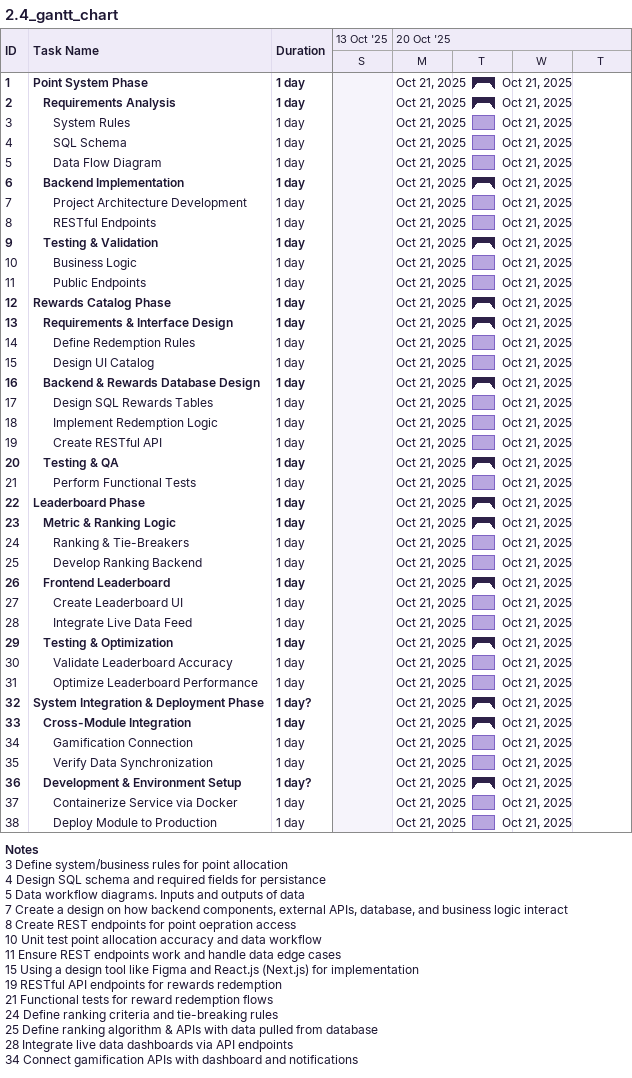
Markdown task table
2.4_gantt_chart

| ID | Level | Task | Duration | Start | Finish |
|---|---|---|---|---|---|
| 1 | 1 | **Point System Phase** | 1d | 2025-10-21 | 2025-10-21 |
| 2 | 2 | **Requirements Analysis** | 1d | 2025-10-21 | 2025-10-21 |
| 3 | 3 | System Rules | 1d | 2025-10-21 | 2025-10-21 |
| 4 | 3 | SQL Schema | 1d | 2025-10-21 | 2025-10-21 |
| 5 | 3 | Data Flow Diagram | 1d | 2025-10-21 | 2025-10-21 |
| 6 | 2 | **Backend Implementation** | 1d | 2025-10-21 | 2025-10-21 |
| 7 | 3 | Project Architecture Development | 1d | 2025-10-21 | 2025-10-21 |
| 8 | 3 | RESTful Endpoints | 1d | 2025-10-21 | 2025-10-21 |
| 9 | 2 | **Testing & Validation** | 1d | 2025-10-21 | 2025-10-21 |
| 10 | 3 | Business Logic | 1d | 2025-10-21 | 2025-10-21 |
| 11 | 3 | Public Endpoints | 1d | 2025-10-21 | 2025-10-21 |
| 12 | 1 | **Rewards Catalog Phase** | 1d | 2025-10-21 | 2025-10-21 |
| 13 | 2 | **Requirements & Interface Design** | 1d | 2025-10-21 | 2025-10-21 |
| 14 | 3 | Define Redemption Rules | 1d | 2025-10-21 | 2025-10-21 |
| 15 | 3 | Design UI Catalog | 1d | 2025-10-21 | 2025-10-21 |
| 16 | 2 | **Backend & Rewards Database Design** | 1d | 2025-10-21 | 2025-10-21 |
| 17 | 3 | Design SQL Rewards Tables | 1d | 2025-10-21 | 2025-10-21 |
| 18 | 3 | Implement Redemption Logic | 1d | 2025-10-21 | 2025-10-21 |
| 19 | 3 | Create RESTful API | 1d | 2025-10-21 | 2025-10-21 |
| 20 | 2 | **Testing & QA** | 1d | 2025-10-21 | 2025-10-21 |
| 21 | 3 | Perform Functional Tests | 1d | 2025-10-21 | 2025-10-21 |
| 22 | 1 | **Leaderboard Phase** | 1d | 2025-10-21 | 2025-10-21 |
| 23 | 2 | **Metric & Ranking Logic** | 1d | 2025-10-21 | 2025-10-21 |
| 24 | 3 | Ranking & Tie-Breakers | 1d | 2025-10-21 | 2025-10-21 |
| 25 | 3 | Develop Ranking Backend | 1d | 2025-10-21 | 2025-10-21 |
| 26 | 2 | **Frontend Leaderboard** | 1d | 2025-10-21 | 2025-10-21 |
| 27 | 3 | Create Leaderboard UI | 1d | 2025-10-21 | 2025-10-21 |
| 28 | 3 | Integrate Live Data Feed | 1d | 2025-10-21 | 2025-10-21 |
| 29 | 2 | **Testing & Optimization** | 1d | 2025-10-21 | 2025-10-21 |
| 30 | 3 | Validate Leaderboard Accuracy | 1d | 2025-10-21 | 2025-10-21 |
| 31 | 3 | Optimize Leaderboard Performance | 1d | 2025-10-21 | 2025-10-21 |
| 32 | 1 | **System Integration & Deployment Phase** | 1d? | 2025-10-21 | 2025-10-21 |
| 33 | 2 | **Cross-Module Integration** | 1d | 2025-10-21 | 2025-10-21 |
| 34 | 3 | Gamification Connection | 1d | 2025-10-21 | 2025-10-21 |
| 35 | 3 | Verify Data Synchronization | 1d | 2025-10-21 | 2025-10-21 |
| 36 | 2 | **Development & Environment Setup** | 1d? | 2025-10-21 | 2025-10-21 |
| 37 | 3 | Containerize Service via Docker | 1d | 2025-10-21 | 2025-10-21 |
| 38 | 3 | Deploy Module to Production | 1d | 2025-10-21 | 2025-10-21 |

Notes
- 3: Define system/business rules for point allocation
- 4: Design SQL schema and required fields for persistance
- 5: Data workflow diagrams. Inputs and outputs of data
- 7: Create a design on how backend components, external APIs, database, and business logic interact
- 8: Create REST endpoints for point oepration access
- 10: Unit test point allocation accuracy and data workflow
- 11: Ensure REST endpoints work and handle data edge cases
- 15: Using a design tool like Figma and React.js (Next.js) for implementation
- 19: RESTful API endpoints for rewards redemption
- 21: Functional tests for reward redemption flows
- 24: Define ranking criteria and tie-breaking rules
- 25: Define ranking algorithm & APIs with data pulled from database
- 28: Integrate live data dashboards via API endpoints
- 34: Connect gamification APIs with dashboard and notifications
